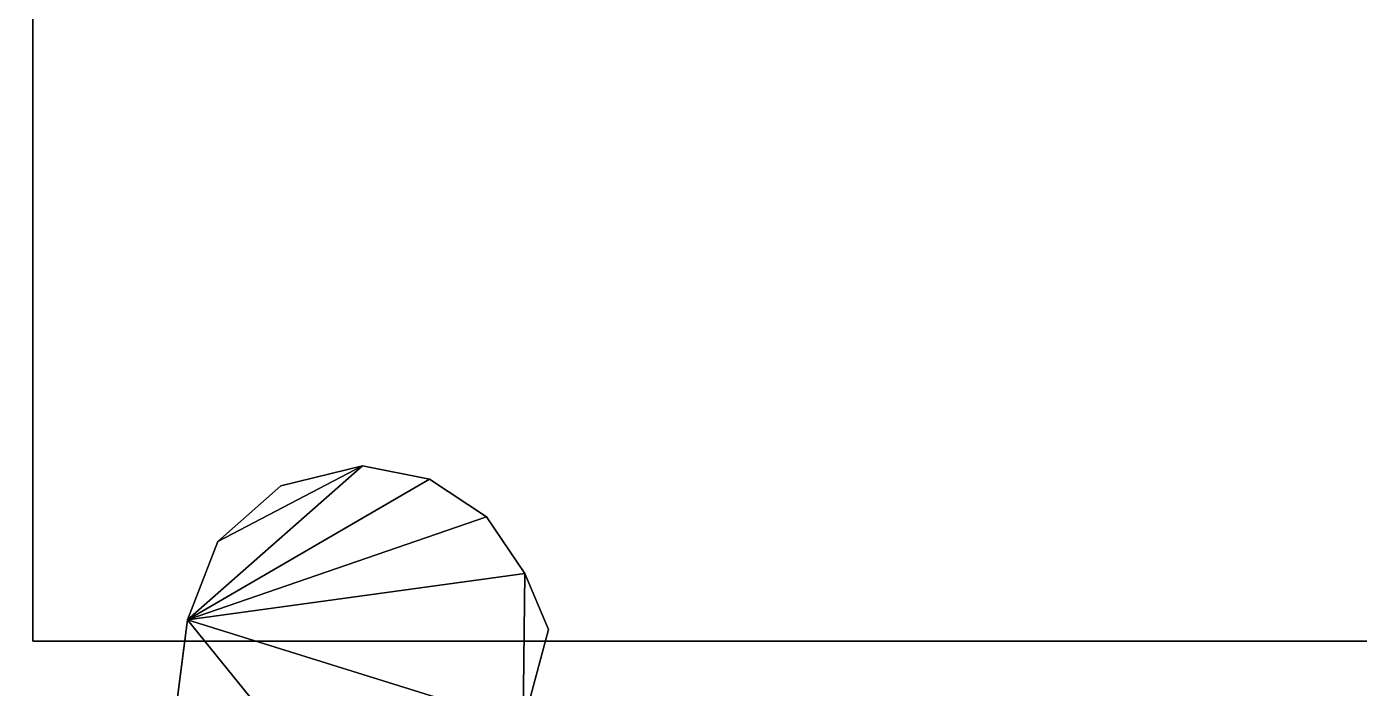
# Model space of a CAD drawing. Extents: x -234 to 3254, y -500 to 80.
# Drawn here: x 1556.39 to 1580.2, y -426.84 to -415.03 of the extents above; entities that cross this region are included whole.
import ezdxf

# ---------------------------------------------------------------- set-up
doc = ezdxf.new("R2010")
doc.units = 0

# ---------------------------------------------------------------- blocks, each defined once
blk = doc.blocks.new('Rack florencia.alacena 2p torre[1].Suelo1', base_point=(18, 19))
at = {"layer": 'e-negro', "color": 0}
for points in [[(18, 19), (18, 450), (982, 450), (982, 19)], [(18, 19, 18), (18, 450, 18), (982, 450, 18), (982, 19, 18)]]:
    blk.add_3dface(points, dxfattribs=at)
blk = doc.blocks.new('Rack florencia.alacena 2p torre[1].Suelo')
at = {"layer": 'e-negro'}
blk.add_blockref('Rack florencia.alacena 2p torre[1].Suelo1', (18, 19), dxfattribs=at)
blk = doc.blocks.new('Rack florencia.alacena 2p torre[1].Techo1', base_point=(982, 19, 381))
at = {"layer": 'e-negro', "color": 0}
for points in [[(982, 19, 381), (982, 450, 381), (18, 450, 381), (18, 19, 381)], [(982, 19, 363), (982, 450, 363), (18, 450, 363), (18, 19, 363)]]:
    blk.add_3dface(points, dxfattribs=at)
blk = doc.blocks.new('Rack florencia.alacena 2p torre[1].Techo')
at = {"layer": 'e-negro'}
blk.add_blockref('Rack florencia.alacena 2p torre[1].Techo1', (982, 19, 381), dxfattribs=at)
blk = doc.blocks.new('Rack florencia.alacena 2p torre[1].Door Std (doble) [1]1', base_point=(42.45, 19.8, 282.5))
at = {"layer": 'ACCESSORY', "color": 0, "invisible_edges": 8}
for points in [[(24.39, 27.13, 314.65), (25.588, 26.893, 314.65), (21.266, 24.384, 314.65), (24.39, 27.13, 314.65)], [(24.39, 27.13, 314.65), (25.588, 26.893, 314.65), (21.266, 24.384, 314.65), (24.39, 27.13, 314.65)], [(21.266, 24.384, 307.35), (25.588, 26.893, 307.35), (24.39, 27.13, 307.35), (21.266, 24.384, 307.35)], [(21.266, 24.384, 307.35), (25.588, 26.893, 307.35), (24.39, 27.13, 307.35), (21.266, 24.384, 307.35)], [(21.807, 25.783, 314.65), (24.39, 27.13, 314.65), (21.266, 24.384, 314.65), (21.807, 25.783, 314.65)], [(21.807, 25.783, 314.65), (24.39, 27.13, 314.65), (21.266, 24.384, 314.65), (21.807, 25.783, 314.65)], [(21.807, 25.783, 307.35), (21.266, 24.384, 307.35), (24.39, 27.13, 307.35), (21.807, 25.783, 307.35)], [(21.807, 25.783, 307.35), (21.266, 24.384, 307.35), (24.39, 27.13, 307.35), (21.807, 25.783, 307.35)], [(21.807, 25.783, 314.65), (22.933, 26.773, 314.65), (24.39, 27.13, 314.65), (21.807, 25.783, 314.65)], [(21.807, 25.783, 314.65), (22.933, 26.773, 314.65), (24.39, 27.13, 314.65), (21.807, 25.783, 314.65)], [(22.933, 26.773, 307.35), (21.807, 25.783, 307.35), (24.39, 27.13, 307.35), (22.933, 26.773, 307.35)], [(22.933, 26.773, 307.35), (21.807, 25.783, 307.35), (24.39, 27.13, 307.35), (22.933, 26.773, 307.35)], [(24.39, 27.13, 314.65), (22.933, 26.773, 314.65), (22.933, 26.773, 307.35), (24.39, 27.13, 314.65)], [(24.39, 27.13, 314.65), (22.933, 26.773, 314.65), (22.933, 26.773, 307.35), (24.39, 27.13, 314.65)], [(24.39, 27.13, 307.35), (24.39, 27.13, 314.65), (22.933, 26.773, 307.35), (24.39, 27.13, 307.35)], [(24.39, 27.13, 307.35), (24.39, 27.13, 314.65), (22.933, 26.773, 307.35), (24.39, 27.13, 307.35)], [(24.39, 27.13, 307.35), (25.588, 26.893, 307.35), (25.588, 26.893, 314.65), (24.39, 27.13, 307.35)], [(24.39, 27.13, 307.35), (25.588, 26.893, 307.35), (25.588, 26.893, 314.65), (24.39, 27.13, 307.35)], [(24.39, 27.13, 314.65), (24.39, 27.13, 307.35), (25.588, 26.893, 314.65), (24.39, 27.13, 314.65)], [(24.39, 27.13, 314.65), (24.39, 27.13, 307.35), (25.588, 26.893, 314.65), (24.39, 27.13, 314.65)], [(25.588, 26.893, 314.65), (26.606, 26.219, 314.65), (21.266, 24.384, 314.65), (25.588, 26.893, 314.65)], [(25.588, 26.893, 314.65), (26.606, 26.219, 314.65), (21.266, 24.384, 314.65), (25.588, 26.893, 314.65)], [(26.606, 26.219, 307.35), (25.588, 26.893, 307.35), (21.266, 24.384, 307.35), (26.606, 26.219, 307.35)], [(26.606, 26.219, 307.35), (25.588, 26.893, 307.35), (21.266, 24.384, 307.35), (26.606, 26.219, 307.35)], [(25.588, 26.893, 314.65), (26.606, 26.219, 307.35), (26.606, 26.219, 314.65), (25.588, 26.893, 314.65)], [(25.588, 26.893, 314.65), (26.606, 26.219, 307.35), (26.606, 26.219, 314.65), (25.588, 26.893, 314.65)], [(25.588, 26.893, 307.35), (26.606, 26.219, 307.35), (25.588, 26.893, 314.65), (25.588, 26.893, 307.35)], [(25.588, 26.893, 307.35), (26.606, 26.219, 307.35), (25.588, 26.893, 314.65), (25.588, 26.893, 307.35)], [(26.606, 26.219, 314.65), (27.291, 25.208, 314.65), (21.266, 24.384, 314.65), (26.606, 26.219, 314.65)], [(26.606, 26.219, 314.65), (27.291, 25.208, 314.65), (21.266, 24.384, 314.65), (26.606, 26.219, 314.65)], [(27.291, 25.208, 307.35), (26.606, 26.219, 307.35), (21.266, 24.384, 307.35), (27.291, 25.208, 307.35)], [(27.291, 25.208, 307.35), (26.606, 26.219, 307.35), (21.266, 24.384, 307.35), (27.291, 25.208, 307.35)], [(27.291, 25.208, 314.65), (27.259, 22.517, 314.65), (21.266, 24.384, 314.65), (27.291, 25.208, 314.65)], [(27.291, 25.208, 314.65), (27.259, 22.517, 314.65), (21.266, 24.384, 314.65), (27.291, 25.208, 314.65)], [(27.259, 22.517, 307.35), (27.291, 25.208, 307.35), (21.266, 24.384, 307.35), (27.259, 22.517, 307.35)], [(27.259, 22.517, 307.35), (27.291, 25.208, 307.35), (21.266, 24.384, 307.35), (27.259, 22.517, 307.35)], [(27.713, 24.211, 314.65), (27.259, 22.517, 314.65), (27.291, 25.208, 314.65), (27.713, 24.211, 314.65)], [(27.713, 24.211, 314.65), (27.259, 22.517, 314.65), (27.291, 25.208, 314.65), (27.713, 24.211, 314.65)], [(27.713, 24.211, 307.35), (27.291, 25.208, 307.35), (27.259, 22.517, 307.35), (27.713, 24.211, 307.35)], [(27.713, 24.211, 307.35), (27.291, 25.208, 307.35), (27.259, 22.517, 307.35), (27.713, 24.211, 307.35)], [(27.713, 24.211, 307.35), (27.713, 24.211, 314.65), (27.291, 25.208, 314.65), (27.713, 24.211, 307.35)], [(27.713, 24.211, 307.35), (27.713, 24.211, 314.65), (27.291, 25.208, 314.65), (27.713, 24.211, 307.35)], [(27.291, 25.208, 307.35), (27.713, 24.211, 307.35), (27.291, 25.208, 314.65), (27.291, 25.208, 307.35)], [(27.291, 25.208, 307.35), (27.713, 24.211, 307.35), (27.291, 25.208, 314.65), (27.291, 25.208, 307.35)], [(21.266, 24.384, 314.65), (25.329, 19.357, 314.65), (20.375, 17.499, 314.65), (21.266, 24.384, 314.65)], [(21.266, 24.384, 314.65), (25.329, 19.357, 314.65), (20.375, 17.499, 314.65), (21.266, 24.384, 314.65)], [(21.266, 24.384, 307.35), (20.375, 17.499, 307.35), (25.329, 19.357, 307.35), (21.266, 24.384, 307.35)], [(21.266, 24.384, 307.35), (20.375, 17.499, 307.35), (25.329, 19.357, 307.35), (21.266, 24.384, 307.35)], [(25.329, 19.357, 314.65), (21.266, 24.384, 314.65), (27.259, 22.517, 314.65), (25.329, 19.357, 314.65)], [(25.329, 19.357, 314.65), (21.266, 24.384, 314.65), (27.259, 22.517, 314.65), (25.329, 19.357, 314.65)], [(27.259, 22.517, 307.35), (21.266, 24.384, 307.35), (25.329, 19.357, 307.35), (27.259, 22.517, 307.35)], [(27.259, 22.517, 307.35), (21.266, 24.384, 307.35), (25.329, 19.357, 307.35), (27.259, 22.517, 307.35)]]:
    blk.add_3dface(points, dxfattribs=at)
at = {"layer": 'ACCESSORY', "color": 0}
for points in [[(21.807, 25.783, 314.65), (21.807, 25.783, 307.35), (22.933, 26.773, 307.35), (22.933, 26.773, 314.65)], [(21.807, 25.783, 314.65), (21.807, 25.783, 307.35), (22.933, 26.773, 307.35), (22.933, 26.773, 314.65)], [(26.606, 26.219, 314.65), (26.606, 26.219, 307.35), (27.291, 25.208, 307.35), (27.291, 25.208, 314.65)], [(26.606, 26.219, 314.65), (26.606, 26.219, 307.35), (27.291, 25.208, 307.35), (27.291, 25.208, 314.65)], [(21.266, 24.384, 314.65), (21.266, 24.384, 307.35), (21.807, 25.783, 307.35), (21.807, 25.783, 314.65)], [(21.266, 24.384, 314.65), (21.266, 24.384, 307.35), (21.807, 25.783, 307.35), (21.807, 25.783, 314.65)], [(20.375, 17.499, 314.65), (20.375, 17.499, 307.35), (21.266, 24.384, 307.35), (21.266, 24.384, 314.65)], [(20.375, 17.499, 314.65), (20.375, 17.499, 307.35), (21.266, 24.384, 307.35), (21.266, 24.384, 314.65)], [(27.259, 22.517, 307.35), (27.259, 22.517, 314.65), (27.713, 24.211, 314.65), (27.713, 24.211, 307.35)], [(27.259, 22.517, 307.35), (27.259, 22.517, 314.65), (27.713, 24.211, 314.65), (27.713, 24.211, 307.35)]]:
    blk.add_3dface(points, dxfattribs=at)
blk = doc.blocks.new('Rack florencia.alacena 2p torre[1].Door Std (doble) [1]2', base_point=(42.45, 19.8, 43))
at = {"layer": 'ACCESSORY', "color": 0, "invisible_edges": 8}
for points in [[(24.39, 27.13, 75.15), (25.588, 26.893, 75.15), (21.266, 24.384, 75.15), (24.39, 27.13, 75.15)], [(24.39, 27.13, 75.15), (25.588, 26.893, 75.15), (21.266, 24.384, 75.15), (24.39, 27.13, 75.15)], [(21.266, 24.384, 67.85), (25.588, 26.893, 67.85), (24.39, 27.13, 67.85), (21.266, 24.384, 67.85)], [(21.266, 24.384, 67.85), (25.588, 26.893, 67.85), (24.39, 27.13, 67.85), (21.266, 24.384, 67.85)], [(21.807, 25.783, 75.15), (24.39, 27.13, 75.15), (21.266, 24.384, 75.15), (21.807, 25.783, 75.15)], [(21.807, 25.783, 75.15), (24.39, 27.13, 75.15), (21.266, 24.384, 75.15), (21.807, 25.783, 75.15)], [(21.807, 25.783, 67.85), (21.266, 24.384, 67.85), (24.39, 27.13, 67.85), (21.807, 25.783, 67.85)], [(21.807, 25.783, 67.85), (21.266, 24.384, 67.85), (24.39, 27.13, 67.85), (21.807, 25.783, 67.85)], [(21.807, 25.783, 75.15), (22.933, 26.773, 75.15), (24.39, 27.13, 75.15), (21.807, 25.783, 75.15)], [(21.807, 25.783, 75.15), (22.933, 26.773, 75.15), (24.39, 27.13, 75.15), (21.807, 25.783, 75.15)], [(22.933, 26.773, 67.85), (21.807, 25.783, 67.85), (24.39, 27.13, 67.85), (22.933, 26.773, 67.85)], [(22.933, 26.773, 67.85), (21.807, 25.783, 67.85), (24.39, 27.13, 67.85), (22.933, 26.773, 67.85)], [(24.39, 27.13, 75.15), (22.933, 26.773, 75.15), (22.933, 26.773, 67.85), (24.39, 27.13, 75.15)], [(24.39, 27.13, 75.15), (22.933, 26.773, 75.15), (22.933, 26.773, 67.85), (24.39, 27.13, 75.15)], [(24.39, 27.13, 67.85), (24.39, 27.13, 75.15), (22.933, 26.773, 67.85), (24.39, 27.13, 67.85)], [(24.39, 27.13, 67.85), (24.39, 27.13, 75.15), (22.933, 26.773, 67.85), (24.39, 27.13, 67.85)], [(24.39, 27.13, 67.85), (25.588, 26.893, 67.85), (25.588, 26.893, 75.15), (24.39, 27.13, 67.85)], [(24.39, 27.13, 67.85), (25.588, 26.893, 67.85), (25.588, 26.893, 75.15), (24.39, 27.13, 67.85)], [(24.39, 27.13, 75.15), (24.39, 27.13, 67.85), (25.588, 26.893, 75.15), (24.39, 27.13, 75.15)], [(24.39, 27.13, 75.15), (24.39, 27.13, 67.85), (25.588, 26.893, 75.15), (24.39, 27.13, 75.15)], [(25.588, 26.893, 75.15), (26.606, 26.219, 75.15), (21.266, 24.384, 75.15), (25.588, 26.893, 75.15)], [(25.588, 26.893, 75.15), (26.606, 26.219, 75.15), (21.266, 24.384, 75.15), (25.588, 26.893, 75.15)], [(26.606, 26.219, 67.85), (25.588, 26.893, 67.85), (21.266, 24.384, 67.85), (26.606, 26.219, 67.85)], [(26.606, 26.219, 67.85), (25.588, 26.893, 67.85), (21.266, 24.384, 67.85), (26.606, 26.219, 67.85)], [(25.588, 26.893, 75.15), (26.606, 26.219, 67.85), (26.606, 26.219, 75.15), (25.588, 26.893, 75.15)], [(25.588, 26.893, 75.15), (26.606, 26.219, 67.85), (26.606, 26.219, 75.15), (25.588, 26.893, 75.15)], [(25.588, 26.893, 67.85), (26.606, 26.219, 67.85), (25.588, 26.893, 75.15), (25.588, 26.893, 67.85)], [(25.588, 26.893, 67.85), (26.606, 26.219, 67.85), (25.588, 26.893, 75.15), (25.588, 26.893, 67.85)], [(26.606, 26.219, 75.15), (27.291, 25.208, 75.15), (21.266, 24.384, 75.15), (26.606, 26.219, 75.15)], [(26.606, 26.219, 75.15), (27.291, 25.208, 75.15), (21.266, 24.384, 75.15), (26.606, 26.219, 75.15)], [(27.291, 25.208, 67.85), (26.606, 26.219, 67.85), (21.266, 24.384, 67.85), (27.291, 25.208, 67.85)], [(27.291, 25.208, 67.85), (26.606, 26.219, 67.85), (21.266, 24.384, 67.85), (27.291, 25.208, 67.85)], [(27.291, 25.208, 75.15), (27.259, 22.517, 75.15), (21.266, 24.384, 75.15), (27.291, 25.208, 75.15)], [(27.291, 25.208, 75.15), (27.259, 22.517, 75.15), (21.266, 24.384, 75.15), (27.291, 25.208, 75.15)], [(27.259, 22.517, 67.85), (27.291, 25.208, 67.85), (21.266, 24.384, 67.85), (27.259, 22.517, 67.85)], [(27.259, 22.517, 67.85), (27.291, 25.208, 67.85), (21.266, 24.384, 67.85), (27.259, 22.517, 67.85)], [(27.713, 24.211, 75.15), (27.259, 22.517, 75.15), (27.291, 25.208, 75.15), (27.713, 24.211, 75.15)], [(27.713, 24.211, 75.15), (27.259, 22.517, 75.15), (27.291, 25.208, 75.15), (27.713, 24.211, 75.15)], [(27.713, 24.211, 67.85), (27.291, 25.208, 67.85), (27.259, 22.517, 67.85), (27.713, 24.211, 67.85)], [(27.713, 24.211, 67.85), (27.291, 25.208, 67.85), (27.259, 22.517, 67.85), (27.713, 24.211, 67.85)], [(27.713, 24.211, 67.85), (27.713, 24.211, 75.15), (27.291, 25.208, 75.15), (27.713, 24.211, 67.85)], [(27.713, 24.211, 67.85), (27.713, 24.211, 75.15), (27.291, 25.208, 75.15), (27.713, 24.211, 67.85)], [(27.291, 25.208, 67.85), (27.713, 24.211, 67.85), (27.291, 25.208, 75.15), (27.291, 25.208, 67.85)], [(27.291, 25.208, 67.85), (27.713, 24.211, 67.85), (27.291, 25.208, 75.15), (27.291, 25.208, 67.85)], [(21.266, 24.384, 75.15), (25.329, 19.357, 75.15), (20.375, 17.499, 75.15), (21.266, 24.384, 75.15)], [(21.266, 24.384, 75.15), (25.329, 19.357, 75.15), (20.375, 17.499, 75.15), (21.266, 24.384, 75.15)], [(21.266, 24.384, 67.85), (20.375, 17.499, 67.85), (25.329, 19.357, 67.85), (21.266, 24.384, 67.85)], [(21.266, 24.384, 67.85), (20.375, 17.499, 67.85), (25.329, 19.357, 67.85), (21.266, 24.384, 67.85)], [(25.329, 19.357, 75.15), (21.266, 24.384, 75.15), (27.259, 22.517, 75.15), (25.329, 19.357, 75.15)], [(25.329, 19.357, 75.15), (21.266, 24.384, 75.15), (27.259, 22.517, 75.15), (25.329, 19.357, 75.15)], [(27.259, 22.517, 67.85), (21.266, 24.384, 67.85), (25.329, 19.357, 67.85), (27.259, 22.517, 67.85)], [(27.259, 22.517, 67.85), (21.266, 24.384, 67.85), (25.329, 19.357, 67.85), (27.259, 22.517, 67.85)]]:
    blk.add_3dface(points, dxfattribs=at)
at = {"layer": 'ACCESSORY', "color": 0}
for points in [[(21.807, 25.783, 75.15), (21.807, 25.783, 67.85), (22.933, 26.773, 67.85), (22.933, 26.773, 75.15)], [(21.807, 25.783, 75.15), (21.807, 25.783, 67.85), (22.933, 26.773, 67.85), (22.933, 26.773, 75.15)], [(26.606, 26.219, 75.15), (26.606, 26.219, 67.85), (27.291, 25.208, 67.85), (27.291, 25.208, 75.15)], [(26.606, 26.219, 75.15), (26.606, 26.219, 67.85), (27.291, 25.208, 67.85), (27.291, 25.208, 75.15)], [(21.266, 24.384, 75.15), (21.266, 24.384, 67.85), (21.807, 25.783, 67.85), (21.807, 25.783, 75.15)], [(21.266, 24.384, 75.15), (21.266, 24.384, 67.85), (21.807, 25.783, 67.85), (21.807, 25.783, 75.15)], [(20.375, 17.499, 75.15), (20.375, 17.499, 67.85), (21.266, 24.384, 67.85), (21.266, 24.384, 75.15)], [(20.375, 17.499, 75.15), (20.375, 17.499, 67.85), (21.266, 24.384, 67.85), (21.266, 24.384, 75.15)], [(27.259, 22.517, 67.85), (27.259, 22.517, 75.15), (27.713, 24.211, 75.15), (27.713, 24.211, 67.85)], [(27.259, 22.517, 67.85), (27.259, 22.517, 75.15), (27.713, 24.211, 75.15), (27.713, 24.211, 67.85)]]:
    blk.add_3dface(points, dxfattribs=at)
blk = doc.blocks.new('Rack florencia.alacena 2p torre[1].Door Std (doble) [1]')
for name, p in [('Rack florencia.alacena 2p torre[1].Door Std (doble) [1]1', (42.45, 19.8, 282.5)), ('Rack florencia.alacena 2p torre[1].Door Std (doble) [1]2', (42.45, 19.8, 43))]:
    blk.add_blockref(name, p)
blk = doc.blocks.new('Rack florencia.alacena 2p torre[1].Mobile Shelf [1]1', base_point=(18.5, 432, 181.5))
at = {"layer": 'color', "color": 0}
blk.add_3dface([(18.5, 24, 181.5), (18.5, 24, 199.5), (981.5, 24, 199.5), (981.5, 24, 181.5)], dxfattribs=at)
at = {"layer": 'e-negro', "color": 0}
for points in [[(18.5, 432, 181.5), (18.5, 24, 181.5), (981.5, 24, 181.5), (981.5, 432, 181.5)], [(18.5, 432, 199.5), (18.5, 24, 199.5), (981.5, 24, 199.5), (981.5, 432, 199.5)], [(18.5, 432, 181.5), (18.5, 432, 199.5), (18.5, 24, 199.5), (18.5, 24, 181.5)]]:
    blk.add_3dface(points, dxfattribs=at)
blk = doc.blocks.new('Rack florencia.alacena 2p torre[1].Mobile Shelf [1]')
at = {"layer": 'e-negro'}
blk.add_blockref('Rack florencia.alacena 2p torre[1].Mobile Shelf [1]1', (18.5, 432, 181.5), dxfattribs=at)
blk = doc.blocks.new('Rack florencia.alacena 2p torre[1]')
at = {"layer": 'Rack florencia.alacena 2p torre[1].Door Std (doble) [1]'}
blk.add_blockref('Rack florencia.alacena 2p torre[1].Door Std (doble) [1]', (0, 0), dxfattribs=at)
at = {"layer": 'Rack florencia.alacena 2p torre[1].Mobile Shelf [1]'}
blk.add_blockref('Rack florencia.alacena 2p torre[1].Mobile Shelf [1]', (0, 0), dxfattribs=at)
at = {"layer": 'Rack florencia.alacena 2p torre[1].Suelo'}
blk.add_blockref('Rack florencia.alacena 2p torre[1].Suelo', (0, 0), dxfattribs=at)
at = {"layer": 'Rack florencia.alacena 2p torre[1].Techo'}
blk.add_blockref('Rack florencia.alacena 2p torre[1].Techo', (0, 0), dxfattribs=at)
blk = doc.blocks.new('Rack florencia.piso terminacion alacena con led.Suelo1')
at = {"layer": 'c-guatambu', "color": 0}
for points in [[(0, 0), (0, 431), (2000, 431), (2000, 0)], [(0, 0, 19), (0, 431, 19), (2000, 431, 19), (2000, 0, 19)]]:
    blk.add_3dface(points, dxfattribs=at)
blk = doc.blocks.new('Rack florencia.piso terminacion alacena con led.Suelo')
at = {"layer": 'c-guatambu'}
blk.add_blockref('Rack florencia.piso terminacion alacena con led.Suelo1', (0, 0), dxfattribs=at)
blk = doc.blocks.new('Rack florencia.piso terminacion alacena con led')
at = {"layer": 'Rack florencia.piso terminacion alacena con led.Suelo'}
blk.add_blockref('Rack florencia.piso terminacion alacena con led.Suelo', (0, 0), dxfattribs=at)

msp = doc.modelspace()

# ---------------------------------------------------------------- block references
for name, p in [('Rack florencia.piso terminacion alacena con led', (538, -431, 581)), ('Rack florencia.alacena 2p torre[1]', (1538, -450, 200))]:
    msp.add_blockref(name, p)

doc.saveas('drawing.dxf')
